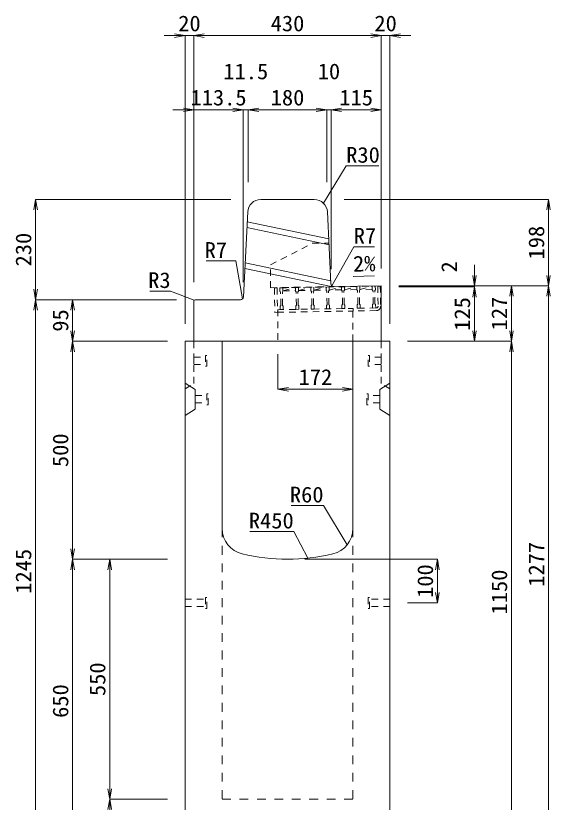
# Model space of a CAD drawing. Units: millimetres at full size. Extents: x -22536 to 51867, y -19720 to 38340.
# Drawn here: x 9276 to 10503, y 25863 to 27666 of the extents above; entities that cross this region are included whole.
import ezdxf
from ezdxf.enums import TextEntityAlignment as Align

# ---------------------------------------------------------------- set-up
doc = ezdxf.new("R2010")
doc.units = ezdxf.units.MM
doc.header["$LTSCALE"] = 20
for name, pattern in [('USER1', [2, 1, -1]), ('USER2', [1.35, 0.75, -0.6]), ('USER3', [1.35, 0.75, -0.6])]:
    doc.linetypes.add(name, pattern=pattern)
for name, color, linetype, lineweight in [('インサート', 3, 'USER2', 9), ('グレーチング', 7, 'USER2', 5), ('寸法線', 7, 'Continuous', 13), ('引出線', 4, 'Continuous', 13), ('本体', 2, 'Continuous', 13)]:
    doc.layers.add(name, color=color, linetype=linetype, lineweight=lineweight)
doc.styles.add('ＭＳ 明朝', font='')
doc.styles.get('ＭＳ 明朝').set_extended_font_data('MS Mincho')

# ---------------------------------------------------------------- blocks, each defined once
blk = doc.blocks.new('open_arrow')
at = {"color": 0, "linetype": 'Continuous', "lineweight": -2}
blk.add_lwpolyline([(7.5, 1.25), (0, 0), (7.5, -1.25)], dxfattribs=at)

msp = doc.modelspace()

# ---------------------------------------------------------------- linework, layer by layer
at = {"layer": 'インサート'}
for p, q in [((9715, 26887.5), (9712, 26887.5)), ((9712, 26887.5), (9712, 26862.5)), ((9715, 26862.5), (9715, 26887.5)), ((10085, 26887.5), (10088, 26887.5)), ((10085, 26862.5), (10085, 26887.5)), ((10088, 26887.5), (10088, 26862.5)), ((9685, 26883.5), (9712, 26883.5)), ((9685, 26883.5), (9685, 26866.5)), ((10115, 26883.5), (10088, 26883.5)), ((10115, 26883.5), (10115, 26866.5)), ((9685, 26866.5), (9712, 26866.5)), ((9712, 26862.5), (9715, 26862.5)), ((10088, 26862.5), (10085, 26862.5)), ((10115, 26866.5), (10088, 26866.5)), ((9718.2, 26799.5), (9715.2, 26799.5)), ((9715.2, 26799.5), (9715.2, 26774.5)), ((9718.2, 26774.5), (9718.2, 26799.5)), ((10081.8, 26799.5), (10084.8, 26799.5)), ((10081.8, 26774.5), (10081.8, 26799.5)), ((10084.8, 26799.5), (10084.8, 26774.5)), ((9688.2, 26795.5), (9715.2, 26795.5)), ((9688.2, 26795.5), (9688.2, 26778.5)), ((9688.2, 26778.5), (9715.2, 26778.5)), ((10111.8, 26795.5), (10084.8, 26795.5)), ((10111.8, 26778.5), (10084.8, 26778.5)), ((10111.8, 26795.5), (10111.8, 26778.5)), ((9715.2, 26774.5), (9718.2, 26774.5)), ((10084.8, 26774.5), (10081.8, 26774.5)), ((9665, 26328.5), (9712, 26328.5)), ((9665, 26328.5), (9665, 26311.5)), ((9715, 26332.5), (9712, 26332.5)), ((9712, 26332.5), (9712, 26307.5)), ((9715, 26307.5), (9715, 26332.5)), ((10088, 26332.5), (10085, 26332.5)), ((10085, 26332.5), (10085, 26307.5)), ((10088, 26307.5), (10088, 26332.5)), ((10135, 26328.5), (10088, 26328.5)), ((10135, 26311.5), (10135, 26328.5)), ((9665, 26311.5), (9712, 26311.5)), ((10135, 26311.5), (10088, 26311.5)), ((9712, 26307.5), (9715, 26307.5)), ((10085, 26307.5), (10088, 26307.5))]:
    msp.add_line(p, q, dxfattribs=at)
at = {"layer": 'グレーチング'}
for p, q in [((9875.93, 27042.22), (9869.93, 27042.11)), ((9869.93, 27042.11), (9870.9, 26986.12)), ((9875.93, 27042.22), (9876.9, 26986.23)), ((9882.43, 27042.33), (10101.39, 27046.13)), ((9882.43, 27042.33), (9882.56, 27034.33)), ((9884.09, 27032.86), (9882.56, 27034.33)), ((9884.63, 27001.86), (9884.09, 27032.86)), ((9888.09, 27032.93), (9889.56, 27034.45)), ((9888.63, 27001.93), (9888.09, 27032.93)), ((9889.43, 27042.45), (9889.56, 27034.45)), ((9889.55, 27035.45), (9918.22, 27042.95)), ((9889.55, 27035.45), (9918.34, 27035.95)), ((9918.22, 27042.95), (9918.36, 27034.95)), ((9919.89, 27033.48), (9918.36, 27034.95)), ((9920.42, 27002.48), (9919.89, 27033.48)), ((9923.88, 27033.55), (9925.36, 27035.07)), ((9924.42, 27002.55), (9923.88, 27033.55)), ((9925.22, 27043.07), (9925.36, 27035.07)), ((9925.34, 27036.07), (9953.52, 27043.56)), ((9925.34, 27036.07), (9953.64, 27036.57)), ((9953.52, 27043.56), (9953.65, 27035.57)), ((9955.18, 27034.09), (9953.65, 27035.57)), ((9955.72, 27003.1), (9955.18, 27034.09)), ((9959.18, 27034.16), (9960.65, 27035.69)), ((9959.72, 27003.17), (9959.18, 27034.16)), ((9960.51, 27043.69), (9960.65, 27035.69)), ((9960.64, 27036.69), (9988.81, 27044.18)), ((9960.64, 27036.69), (9988.93, 27037.18)), ((9988.51, 27044.17), (9988.65, 27036.17)), ((9990.18, 27034.7), (9988.65, 27036.17)), ((9990.71, 27003.7), (9990.18, 27034.7)), ((9994.17, 27034.77), (9995.65, 27036.3)), ((9994.71, 27003.77), (9994.17, 27034.77)), ((9995.51, 27044.29), (9995.65, 27036.3)), ((9995.63, 27037.3), (10023.8, 27044.79)), ((10023.93, 27037.79), (9995.63, 27037.3)), ((10023.8, 27044.79), (10023.94, 27036.79)), ((10025.47, 27035.31), (10023.94, 27036.79)), ((10026.01, 27004.32), (10025.47, 27035.31)), ((10029.47, 27035.38), (10030.94, 27036.91)), ((10030.01, 27004.39), (10029.47, 27035.38)), ((10030.8, 27044.91), (10030.94, 27036.91)), ((10030.93, 27037.91), (10059.1, 27045.4)), ((10059.22, 27038.4), (10030.93, 27037.91)), ((10059.1, 27045.4), (10059.24, 27037.4)), ((10060.76, 27035.93), (10059.24, 27037.4)), ((10061.3, 27004.93), (10060.76, 27035.93)), ((10064.76, 27036), (10066.24, 27037.52)), ((10065.3, 27005), (10064.76, 27036)), ((10066.1, 27045.52), (10066.24, 27037.52)), ((10066.22, 27038.52), (10094.39, 27046.01)), ((10094.52, 27039.01), (10066.22, 27038.52)), ((10094.39, 27046.01), (10094.53, 27038.01)), ((10096.06, 27036.54), (10094.53, 27038.01)), ((10096.6, 27005.54), (10096.06, 27036.54)), ((10100.06, 27036.61), (10101.53, 27038.14)), ((10100.6, 27005.61), (10100.06, 27036.61)), ((10101.39, 27046.13), (10101.53, 27038.14)), ((10106.89, 27046.23), (10112.89, 27046.33)), ((10106.89, 27046.23), (10107.69, 27000.24)), ((10112.89, 27046.33), (10113.69, 27000.34)), ((10112.89, 27046.33), (10113.69, 27000.34)), ((9876.8, 26992.22), (10050.77, 26995.25)), ((9884.63, 27001.86), (9883.16, 27000.34)), ((9883.16, 27000.34), (9883.29, 26992.34)), ((9888.63, 27001.93), (9890.15, 27000.46)), ((9890.15, 27000.46), (9890.29, 26992.46)), ((9920.42, 27002.48), (9918.95, 27000.96)), ((9918.95, 27000.96), (9919.09, 26992.96)), ((9924.42, 27002.55), (9925.95, 27001.08)), ((9925.95, 27001.08), (9926.09, 26993.08)), ((9955.72, 27003.1), (9954.25, 27001.57)), ((9954.25, 27001.57), (9954.38, 26993.57)), ((9959.72, 27003.17), (9961.24, 27001.69)), ((9961.24, 27001.69), (9961.38, 26993.69)), ((9990.71, 27003.7), (9989.24, 27002.18)), ((9989.24, 27002.18), (9989.38, 26994.18)), ((9994.71, 27003.77), (9996.24, 27002.3)), ((9996.24, 27002.3), (9996.38, 26994.3)), ((10026.01, 27004.32), (10024.53, 27002.79)), ((10024.53, 27002.79), (10024.67, 26994.79)), ((10031.67, 26994.91), (10024.67, 26994.79)), ((10030.01, 27004.39), (10031.53, 27002.91)), ((10031.53, 27002.91), (10031.67, 26994.91)), ((10103.76, 26996.17), (10050.77, 26995.25)), ((10050.77, 26995.25), (10050.87, 26989.25)), ((10061.3, 27004.93), (10059.83, 27003.41)), ((10059.83, 27003.41), (10059.97, 26995.41)), ((10066.97, 26995.53), (10059.97, 26995.41)), ((10065.3, 27005), (10066.83, 27003.53)), ((10066.83, 27003.53), (10066.97, 26995.53)), ((10096.6, 27005.54), (10095.12, 27004.02)), ((10095.12, 27004.02), (10095.26, 26996.02)), ((10102.26, 26996.14), (10095.26, 26996.02)), ((10100.6, 27005.61), (10102.12, 27004.14)), ((10102.12, 27004.14), (10102.26, 26996.14)), ((9876.9, 26986.23), (9870.9, 26986.12)), ((9876.9, 26986.22), (10050.87, 26989.25)), ((9883.29, 26992.34), (9890.29, 26992.46)), ((9919.09, 26992.96), (9926.09, 26993.08)), ((9954.38, 26993.57), (9961.38, 26993.69)), ((9996.38, 26994.3), (9989.38, 26994.18)), ((10103.87, 26990.17), (10050.87, 26989.25))]:
    msp.add_line(p, q, dxfattribs=at)
for radius, start, end in [(4, 270.99562, 0.99536), (10, 270.99553, 0.99532)]:
    msp.add_arc((10103.69, 27000.17), radius, start, end, dxfattribs=at)
at = {"layer": '寸法線'}
for p, q in [((9733, 27620.58), (9617, 27620.58)), ((9665, 26960), (9665, 27620.58)), ((9685, 27620.58), (10115, 27620.58)), ((9685, 27137), (9685, 27620.58)), ((9685, 27055), (9685, 27620.58)), ((10067, 27620.58), (10183, 27620.58)), ((10115, 27087), (10115, 27620.58)), ((10115, 27087), (10115, 27620.58)), ((10135, 26960), (10135, 27620.58)), ((9637, 27450.58), (9798.5, 27450.58)), ((9685, 27055), (9685, 27450.58)), ((9750.5, 27450.58), (9858, 27450.58)), ((9798.5, 27055), (9798.5, 27450.58)), ((9798.5, 27055), (9798.5, 27450.58)), ((9810, 27285), (9810, 27450.58)), ((9810, 27450.58), (9990, 27450.58)), ((9810, 27285), (9810, 27450.58)), ((9942, 27450.58), (10048, 27450.58)), ((9990, 27285), (9990, 27450.58)), ((9990, 27285), (9990, 27450.58)), ((10000, 27085), (10000, 27450.58)), ((10000, 27450.58), (10115, 27450.58)), ((10000, 27085), (10000, 27450.58)), ((10115, 27087), (10115, 27450.58)), ((9322.06, 27245), (9322.06, 27015)), ((9770, 27245), (9322.06, 27245)), ((10030, 27245), (10498.78, 27245)), ((10498.78, 27245), (10498.78, 27047)), ((10328.78, 27095), (10328.78, 26997)), ((10155, 27047), (10328.78, 27047)), ((10155, 27047), (10413.78, 27047)), ((10155, 27047), (10498.78, 27047)), ((10155, 27047), (10498.78, 27047)), ((10155, 27045), (10328.78, 27045)), ((10155, 27045), (10328.78, 27045)), ((10328.78, 27045), (10328.78, 26920)), ((10413.78, 27047), (10413.78, 26920)), ((10498.78, 27047), (10498.78, 25770)), ((9322.06, 25770), (9322.06, 27015)), ((9645, 27015), (9322.06, 27015)), ((9645, 27015), (9322.06, 27015)), ((9407.06, 27015), (9407.06, 26920)), ((9645, 27015), (9407.06, 27015)), ((9625, 26920), (9407.06, 26920)), ((9407.06, 26920), (9407.06, 26420)), ((9625, 26920), (9407.06, 26920)), ((10175, 26920), (10328.78, 26920)), ((10175, 26920), (10413.78, 26920)), ((10175, 26920), (10413.78, 26920)), ((10413.78, 26920), (10413.78, 25770)), ((9878, 26890), (9878, 26809.77)), ((9878, 26809.77), (10050, 26809.77)), ((9625, 26420), (9407.06, 26420)), ((9407.06, 25770), (9407.06, 26420)), ((9625, 26420), (9407.06, 26420)), ((9492.06, 26420), (9492.06, 25870)), ((9625, 26420), (9492.06, 26420)), ((9940, 26420), (10243.78, 26420)), ((10243.78, 26420), (10243.78, 26320)), ((10175, 26320), (10243.78, 26320)), ((9625, 25870), (9492.06, 25870)), ((9492.06, 25870), (9492.06, 25770)), ((9625, 25870), (9492.06, 25870))]:
    msp.add_line(p, q, dxfattribs=at)
at = {"layer": '引出線'}
for points in [[(9982.14, 27236.74), (10034.6, 27322.07), (10109.27, 27322.07)], [(10001.83, 27046.93), (10051.86, 27136.53), (10099.79, 27136.53)], [(9796.67, 27016.93), (9781.31, 27103.9), (9713.38, 27103.9)], [(10050.86, 27068.59), (10099.57, 27069.56), (10050.83, 27068.59)], [(9685.88, 27014.12), (9631.81, 27034.81), (9584.09, 27034.81)], [(10037.07, 26453.32), (9982.66, 26543.21), (9907.98, 26543.21)], [(9946.44, 26422.4), (9914.22, 26483.55), (9813.21, 26483.55)]]:
    msp.add_lwpolyline(points, dxfattribs=at)
at = {"layer": '本体', "lineweight": 20}
for p, q in [((9838.54, 27245), (9961.46, 27245)), ((9798.83, 27021.65), (9808.57, 27216.5)), ((9999.66, 27051.77), (9991.42, 27216.5)), ((10006.77, 27045.12), (10115, 27046.99)), ((10115, 26920), (10115, 27046.99)), ((9791.84, 27015), (9688, 27015)), ((9685, 27012), (9685, 26920)), ((10115, 26920), (9685, 26920))]:
    msp.add_line(p, q, dxfattribs=at)
at = {"layer": '本体', "lineweight": 9}
for p, q in [((9994.52, 27154.65), (9807.45, 27194.05)), ((9995.19, 27141.22), (9806.8, 27180.9)), ((9999.99, 27045.17), (9802.09, 27086.85)), ((9999.32, 27058.59), (9802.75, 27100)), ((9665, 26824), (9688.2, 26809.5)), ((10134.58, 26823.74), (10111.8, 26809.5)), ((9688.2, 26809.5), (9688.2, 26764.5)), ((10111.8, 26809.5), (10111.8, 26764.5)), ((9688.2, 26764.5), (9665, 26750)), ((10111.8, 26764.5), (10135, 26750))]:
    msp.add_line(p, q, dxfattribs=at)
at = {"layer": '本体', "linetype": 'USER3', "lineweight": 9}
for p, q in [((9860.81, 27095), (9957.7, 27145)), ((9957.7, 27145), (9995, 27145)), ((9860.81, 27042.58), (9860.81, 27095)), ((9860.81, 27042.58), (10006.77, 27045.11)), ((10050, 26920), (10050, 26995.23)), ((9878, 26992.24), (9878, 26920))]:
    msp.add_line(p, q, dxfattribs=at)
at = {"layer": '本体'}
for p, q in [((9665, 26920), (9665, 25770)), ((9665, 26920), (9750, 26920)), ((9750, 26920), (9750, 26490.53)), ((10050, 26920), (10135, 26920)), ((10050, 26920), (10050, 26490.53)), ((10135, 26920), (10135, 25770))]:
    msp.add_line(p, q, dxfattribs=at)
at = {"layer": '本体', "linetype": 'USER2', "lineweight": 9}
for p, q in [((9685, 26823), (9685, 26920)), ((10115, 26823), (10115, 26920)), ((9665, 26810.5), (9685, 26823)), ((10135, 26810.5), (10115, 26823))]:
    msp.add_line(p, q, dxfattribs=at)
at = {"layer": '本体', "linetype": 'USER1', "lineweight": 15}
for p, q in [((9750, 26490.53), (9750, 25870)), ((10050, 26490.53), (10050, 25870)), ((9750, 25870), (10050, 25870))]:
    msp.add_line(p, q, dxfattribs=at)
at = {"layer": '本体', "lineweight": 20}
for centre, radius, start, end in [((9838.54, 27215), 30, 90, 177.13784), ((9961.46, 27215), 30, 2.86268, 90), ((10006.65, 27052.12), 7, 182.86268, 270.99344), ((9688, 27012), 3, 90, 180), ((9791.84, 27022), 7, 270, 357.13784)]:
    msp.add_arc(centre, radius, start, end, dxfattribs=at)
at = {"layer": '本体'}
for centre, radius, start, end in [((9810, 26490.53), 60, 180, 256.65764), ((9990, 26490.53), 60, 283.34236, 0), ((9900, 26870), 450, 256.65764, 283.34236)]:
    msp.add_arc(centre, radius, start, end, dxfattribs=at)

# ---------------------------------------------------------------- block references
at = {"layer": '寸法線', "xscale": 3.2, "yscale": 3.2}
for p, rotation in [((9665, 27620.58), 180), ((10115, 27620.58), 180), ((10115, 27620.58), 180), ((9685, 27450.58), 180), ((9798.5, 27450.58), 180), ((9798.5, 27450.58), 180), ((9990, 27450.58), 180), ((9990, 27450.58), 180), ((10115, 27450.58), 180), ((9322.06, 27245), 270), ((10498.78, 27245), 270), ((10328.78, 27047), 90), ((10498.78, 27047), 90), ((9322.06, 27015), 90), ((10328.78, 27045), 270), ((10328.78, 27045), 270), ((10413.78, 27047), 270), ((10498.78, 27047), 270), ((9322.06, 27015), 270), ((9407.06, 27015), 270), ((9407.06, 26920), 90), ((10328.78, 26920), 90), ((10413.78, 26920), 90), ((9407.06, 26920), 270), ((10413.78, 26920), 270), ((10050, 26809.77), 180), ((9407.06, 26420), 90), ((9407.06, 26420), 270), ((9492.06, 26420), 270), ((10243.78, 26420), 270), ((10243.78, 26320), 90), ((9492.06, 25870), 90), ((9492.06, 25870), 270)]:
    msp.add_blockref('open_arrow', p, dxfattribs=dict(at, rotation=rotation))
for p in [(9685, 27620.58), (9685, 27620.58), (10135, 27620.58), (9810, 27450.58), (9810, 27450.58), (10000, 27450.58), (10000, 27450.58), (9878, 26809.77)]:
    msp.add_blockref('open_arrow', p, dxfattribs=at)
at = {"layer": '引出線', "xscale": 0.0533, "yscale": 0.0533}
for p, rotation in [((9982.14, 27236.74), 58.4), ((10050.86, 27068.59), 1.1), ((10001.83, 27046.93), 60.8), ((9685.88, 27014.12), 159.1), ((9796.67, 27016.93), 100), ((10037.07, 26453.32), 121.2), ((9946.44, 26422.4), 117.8)]:
    msp.add_blockref('open_arrow', p, dxfattribs=dict(at, rotation=rotation))

# ---------------------------------------------------------------- texts
at = {"layer": '寸法線', "style": 'ＭＳ 明朝', "width": 1.05}
for s, p in [('20', (9675, 27648.58)), ('430', (9900, 27648.58)), ('20', (10125, 27648.58)), ('11.5', (9804.25, 27538.58)), ('10', (9995, 27538.58)), ('113.5', (9741.75, 27478.58)), ('180', (9900, 27478.58)), ('115', (10057.5, 27478.58)), ('172', (9964, 26837.77))]:
    msp.add_text(s, height=36.03, dxfattribs=at).set_placement(p, align=Align.MIDDLE_CENTER)
for s, p in [('198', (10470.78, 27146)), ('230', (9294.06, 27130)), ('2', (10270.78, 27090.34)), ('125', (10300.78, 26982.5)), ('127', (10385.78, 26983.5)), ('95', (9379.06, 26967.5)), ('500', (9379.06, 26670)), ('1277', (10470.78, 26408.5)), ('1245', (9294.06, 26392.5)), ('100', (10215.78, 26370)), ('1150', (10385.78, 26345)), ('550', (9464.06, 26145)), ('650', (9379.06, 26095))]:
    msp.add_text(s, height=36.03, rotation=90, dxfattribs=at).set_placement(p, align=Align.MIDDLE_CENTER)
at = {"layer": '引出線', "style": 'ＭＳ 明朝', "width": 1.05}
for s, p in [('R30', (10034.6, 27365.27)), ('R7', (10051.86, 27179.73))]:
    msp.add_text(s, height=36.03, dxfattribs=at).set_placement(p, align=Align.TOP_LEFT)
for s, p in [('R7', (9761.31, 27147.1)), ('R3', (9631.81, 27078.01)), ('R60', (9982.66, 26586.41)), ('R450', (9914.22, 26526.75))]:
    msp.add_text(s, height=36.03, dxfattribs=at).set_placement(p, align=Align.TOP_RIGHT)
msp.add_text('2%', height=36.03, rotation=1.146, dxfattribs=at).set_placement((10049.89, 27115.48), align=Align.TOP_LEFT)

doc.saveas('drawing.dxf')
